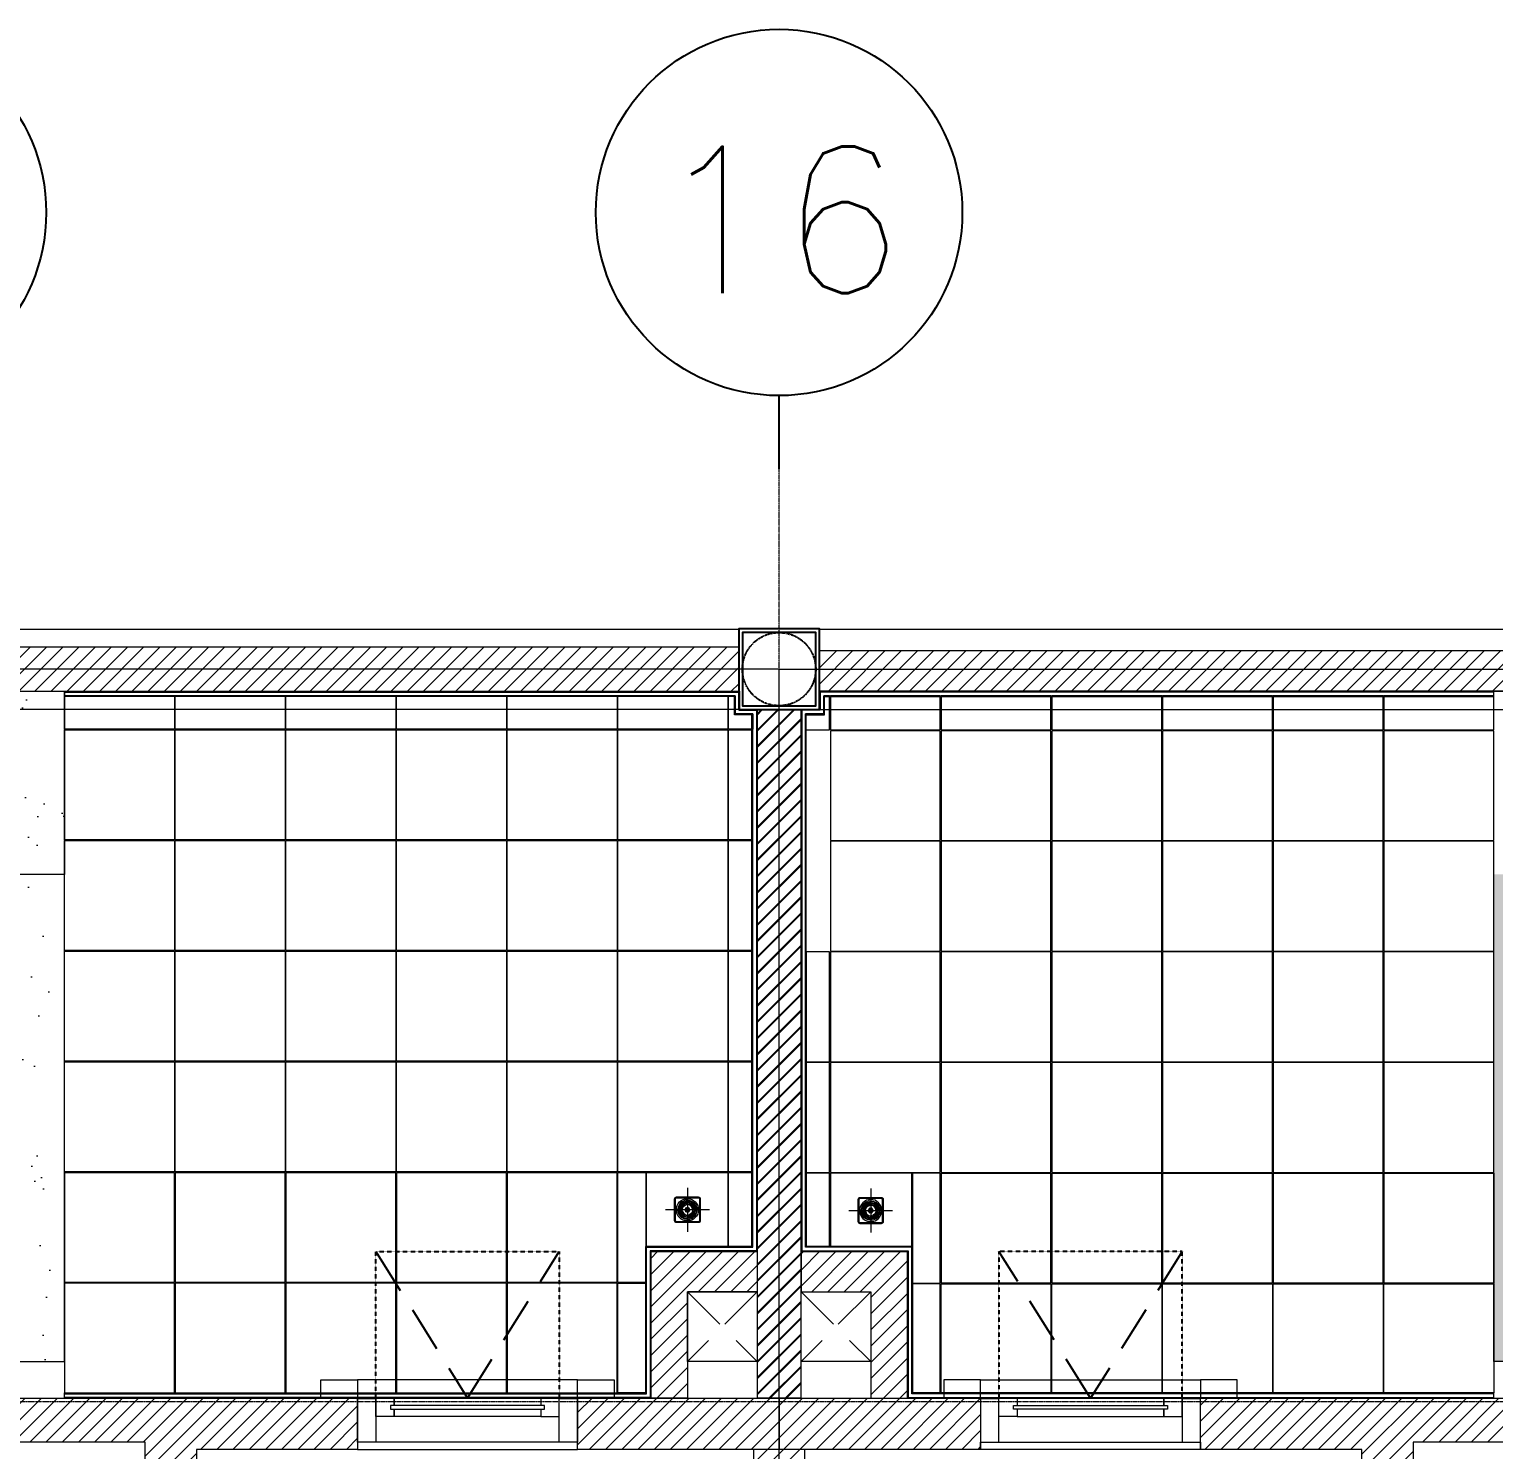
# Model space of a CAD drawing. Header units: millimetres. Extents: x 0 to 71617, y -15450 to 30894.
# Drawn here: x 58461 to 62457, y 27016 to 30894 of the extents above; entities that cross this region are included whole.
import ezdxf
from ezdxf.enums import TextEntityAlignment as Align

# ---------------------------------------------------------------- set-up
doc = ezdxf.new("R2010")
doc.units = ezdxf.units.MM
for name, pattern in [('CENTER2', [1.125, 0.75, -0.125, 0.125, -0.125]), ('HIDDEN', [0.375, 0.25, -0.125]), ('HIDDEN2', [0.1875, 0.125, -0.0625]), ('XREF-VILLAQUEEN-GIRD$0$PHANTOM2', [1.25, 0.625, -0.125, 0.125, -0.125, 0.125, -0.125])]:
    doc.linetypes.add(name, pattern=pattern)
for name, color, linetype in [('02', 3, 'XREF-VILLAQUEEN-GIRD$0$PHANTOM2'), ('COL', 5, 'Continuous'), ('DIM', 4, 'Continuous'), ('DIMS-BUBL-005', 5, 'Continuous'), ('DIMS-BUBL-008', 250, 'Continuous'), ('WINDOW-DIRECTION', 144, 'HIDDEN2'), ('WINDOW-FRAME', 9, 'Continuous'), ('WINDOW-PLAN-UP', 4, 'HIDDEN2')]:
    doc.layers.add(name, color=color, linetype=linetype)
for name, color, linetype, lineweight in [('axis', 40, 'CENTER2', 5), ('DIM2', 4, 'Continuous', 5), ('Floor Hatch', 149, 'Continuous', 5), ('Hatch', 8, 'Continuous', 5), ('LINE-DETAIL-SAKURA', 2, 'Continuous', 30), ('Sanitary', 141, 'Continuous', 5), ('tree', 251, 'Continuous', 0), ('Wall Brick', 5, 'Continuous', 15), ('Window', 133, 'Continuous', 5)]:
    doc.layers.add(name, color=color, linetype=linetype, lineweight=lineweight)
doc.styles.add('SIMPLEX', font='simplex.shx')
pattern_1 = [(45, (-2110, -10510), (-22.097087, 22.097087), [])]

# ---------------------------------------------------------------- blocks, each defined once
blk = doc.blocks.new('AW-4')
at = {"color": 8}
blk.add_lwpolyline([(600, 120), (0, 120)], dxfattribs=at)
at = {"layer": 'Hatch'}
for points in [[(-100, 170), (0, 170), (0, 120), (-100, 120)], [(600, 170), (700, 170), (700, 120), (600, 120)]]:
    blk.add_lwpolyline(points, close=True, dxfattribs=at)
blk.add_lwpolyline([(600, 170), (0, 170)], dxfattribs=at)
at = {"layer": 'Wall Brick'}
blk.add_lwpolyline([(600, 0), (0, 0), (0, 120), (600, 120)], close=True, dxfattribs=at)
at = {"layer": 'Window'}
blk.add_line((50, 120), (550, 120), dxfattribs=at)
for points in [[(50, 0), (0, 0), (0, 120), (50, 120)], [(600, 0), (550, 0), (550, 120), (600, 120)], [(510, 100), (90, 100), (90, 90), (510, 90)]]:
    blk.add_lwpolyline(points, close=True, dxfattribs=at)
for points in [[(100, 90), (100, 70), (50, 70), (50, 120), (100, 120), (100, 100)], [(100, 100), (100, 120), (500, 120), (500, 100)], [(500, 90), (500, 70), (550, 70), (550, 120), (500, 120), (500, 100)], [(500, 90), (500, 70), (100, 70), (100, 90)]]:
    blk.add_lwpolyline(points, dxfattribs=at)
at = {"layer": 'WINDOW-DIRECTION', "ltscale": 1000}
blk.add_lwpolyline([(50, 520), (300, 120), (550, 520)], dxfattribs=at)
at = {"layer": 'WINDOW-FRAME'}
blk.add_lwpolyline([(0, 120), (0, 120), (50, 120), (50, 120)], close=True, dxfattribs=at)
blk.add_lwpolyline([(550, 120), (550, 120), (600, 120), (600, 120), (550, 120)], dxfattribs=at)
at = {"layer": 'WINDOW-PLAN-UP'}
blk.add_lwpolyline([(50, 120), (50, 520), (550, 520), (550, 120)], dxfattribs=at)
blk = doc.blocks.new('FLOOR DRAIN CT640A')
at = {"layer": 'Sanitary', "ltscale": 20}
for p, q in [((0, -75), (0, 75)), ((-75, 0), (75, 0))]:
    blk.add_line(p, q, dxfattribs=at)
at = {"layer": 'Sanitary'}
for points in [[(37.2, -44), (-37.2, -44, -0.407669), (-44, -37.2), (-44, 37.2, -0.407669), (-37.2, 44), (37.2, 44, -0.407669), (44, 37.2), (44, -37.2, -0.407669)], [(37.1, -41), (-37.1, -41, -0.405526), (-41, -37.1), (-41, 37.1, -0.405526), (-37.1, 41), (37.1, 41, -0.405526), (41, 37.1), (41, -37.1, -0.405526)], [(-2.5, 32.9, 0.370483), (-32.9, 2.5, 0.621156), (-29.9, 2.5, -0.36617), (-2.5, 29.9, 0.587684)], [(2.5, 32.9, -0.370483), (32.9, 2.5, -0.621156), (29.9, 2.5, 0.36617), (2.5, 29.9, -0.587684)], [(-2.5, -32.9, -0.370483), (-32.9, -2.5, -0.621156), (-29.9, -2.5, 0.36617), (-2.5, -29.9, -0.587684)], [(2.5, -32.9, 0.370483), (32.9, -2.5, 0.621156), (29.9, -2.5, -0.36617), (2.5, -29.9, 0.587684)]]:
    blk.add_lwpolyline(points, format="xyb", close=True, dxfattribs=at)
for points in [[(-2.5, 26.9, 0.360911), (-26.9, 2.5, 0.596037), (-23.9, 2.5, -0.354355), (-2.5, 23.9, 0.587684), (-2.5, 26.9)], [(-2.5, 20.9, 0.345954), (-20.9, 2.5, 0.593037), (-17.8, 2.5, -0.334797), (-2.5, 17.8, 0.587684), (-2.5, 20.8)], [(2.5, 26.9, -0.360911), (26.9, 2.5, -0.596037), (23.9, 2.5, 0.354355), (2.5, 23.9, -0.587684), (2.5, 26.9)], [(2.5, 20.9, -0.345954), (20.9, 2.5, -0.593037), (17.8, 2.5, 0.334797), (2.5, 17.8, -0.587684), (2.5, 20.8)], [(-2.5, -26.9, -0.360911), (-26.9, -2.5, -0.596037), (-23.9, -2.5, 0.354355), (-2.5, -23.9, -0.587684), (-2.5, -26.9)], [(-2.5, -20.9, -0.345954), (-20.9, -2.5, -0.593037), (-17.8, -2.5, 0.334797), (-2.5, -17.8, -0.587684), (-2.5, -20.8)], [(2.5, -26.9, 0.360911), (26.9, -2.5, 0.596037), (23.9, -2.5, -0.354355), (2.5, -23.9, 0.587684), (2.5, -26.9)], [(2.5, -20.9, 0.345954), (20.9, -2.5, 0.593037), (17.8, -2.5, -0.334797), (2.5, -17.8, 0.587684), (2.5, -20.8)]]:
    blk.add_lwpolyline(points, format="xyb", dxfattribs=at)
for centre, radius in [((0, 0), 38), ((-6.9, 0), 2.5), ((-3.4, 5.5), 2.5), ((3.4, 5.5), 2.5), ((6.9, 0), 2.5), ((-3.4, -5.5), 2.5), ((3.4, -5.5), 2.5)]:
    blk.add_circle(centre, radius, dxfattribs=at)
for centre, start, end in [((-38, 0), 271.8851, 88.1149), ((38, 0), 91.8851, 268.1149)]:
    blk.add_arc(centre, 2.5, start, end, dxfattribs=at)
blk = doc.blocks.new('BUBBLE-V4')
at = {"layer": 'DIMS-BUBL-008'}
blk.add_line((0, -0.68), (0, -0.48), dxfattribs=at)
blk.add_circle((0, 0.02), 0.5, dxfattribs=at)
at = {"layer": 'DIMS-BUBL-005', "style": 'SIMPLEX'}
blk.add_attdef('-', text='', height=0.38, dxfattribs=at).set_placement((0, 0), align=Align.MIDDLE)
blk = doc.blocks.new('GRIDLINE-GF')
at = {"layer": 'axis'}
for p, q in [((37300, -6362.2, -0.1), (37300, 12546.8)), ((48410, 10000), (-4020, 10000))]:
    blk.add_line(p, q, dxfattribs=at)
at = {"layer": 'DIMS-BUBL-008'}
ref = blk.add_blockref('BUBBLE-V4', (34800, 13226.8, 0.1), dxfattribs=dict(at, xscale=1000, yscale=1000, zscale=1000))
ref.add_attrib('-', '15', dxfattribs={"layer": 'DIMS-BUBL-005', "height": 400, "style": 'SIMPLEX'}).set_placement((34800, 13226.8, 0.1), align=Align.MIDDLE)
ref = blk.add_blockref('BUBBLE-V4', (37300, 13226.8), dxfattribs=dict(at, xscale=1000, yscale=1000, zscale=1000))
ref.add_attrib('-', '16', dxfattribs={"layer": 'DIMS-BUBL-005', "height": 400, "style": 'SIMPLEX'}).set_placement((37300, 13226.8), align=Align.MIDDLE)
blk = doc.blocks.new('SHALF')
at = {"layer": 'Hatch', "linetype": 'HIDDEN', "ltscale": 500}
for points in [[(39475, 3595), (39665, 3405)], [(39665, 3595), (39475, 3405)], [(39475, 3595), (39665, 3405)], [(39665, 3595), (39475, 3405)], [(39975, 3595), (39785, 3405)], [(39785, 3595), (39975, 3405)]]:
    blk.add_lwpolyline(points, dxfattribs=at)
at = {"layer": 'Hatch'}
blk.add_lwpolyline([(39785, 3595), (39975, 3595), (39975, 3405), (39785, 3405)], close=True, dxfattribs=at)
blk = doc.blocks.new('2D WALL G.F')
at = {"layer": 'Hatch'}
h = blk.add_hatch(dxfattribs=at)
h.set_pattern_fill('LINE', color=256, scale=250, angle=45, style=0)
h.set_pattern_definition(pattern_1)
h.paths.add_polyline_path([(40060, 5389.6), (39940, 5389.6), (39940, 3510), (40060, 3510)])
h = blk.add_hatch(dxfattribs=at)
h.set_pattern_fill('LINE', color=256, scale=250, angle=45, style=0)
h.set_pattern_definition(pattern_1)
h.paths.add_polyline_path([(39650, 3510), (39650, 3910), (39940, 3910), (39940, 3800), (39750, 3800), (39750, 3510)])
h = blk.add_hatch(dxfattribs=at)
h.set_pattern_fill('LINE', color=256, scale=250, angle=45, style=0)
h.set_pattern_definition(pattern_1)
h.paths.add_polyline_path([(39650, 3510), (39650, 3910), (39940, 3910), (39940, 3800), (39750, 3800), (39750, 3510)])
h = blk.add_hatch(dxfattribs=at)
h.set_pattern_fill('LINE', color=256, scale=250, angle=45, style=0)
h.set_pattern_definition(pattern_1)
h.paths.add_polyline_path([(40350, 3510), (40350, 3910), (40060, 3910), (40060, 3800), (40250, 3800), (40250, 3510)])
h = blk.add_hatch(dxfattribs=at)
h.set_pattern_fill('LINE', color=256, scale=250, angle=45, style=0)
h.set_pattern_definition(pattern_1)
h.paths.add_polyline_path([(32440, 110), (32440, 300), (32060, 300), (32060, 410), (32550, 410), (32550, 110)])
h.paths.add_polyline_path([(34810, -110), (34690, -110), (34690, -2890), (34810, -2890)])
h.paths.add_polyline_path([(38790, -3490), (38790, -3390), (38670, -3390), (38670, -3490)])
h.paths.add_polyline_path([(38789.8, -2590), (38790, 110), (38270, 110), (38270, -10), (38670, -10), (38670, -2590)])
h.paths.add_polyline_path([(39890, 1210), (38270, 1210), (38270, 2490), (38410, 2490), (38410, 1340), (39890, 1340)])
h.paths.add_polyline_path([(38850, 3370), (38410, 3370), (38410, 3290), (38270, 3290), (38270, 3390), (37610, 3390), (37610, 3510), (38850, 3510)])
h.paths.add_polyline_path([(39450, 3370), (39450, 3510), (40000, 3510), (40000, 3370), (39930, 3370)])
h.paths.add_polyline_path([(37390, 3510), (37290, 3510), (37290, 3390), (37390, 3390)])
h.paths.add_polyline_path([(33790, 3390), (32110, 3390), (32110, 3510), (33790, 3510)])
h = blk.add_hatch(dxfattribs=at)
h.set_pattern_fill('LINE', color=256, scale=250, angle=45, style=0)
h.set_pattern_definition(pattern_1)
h.paths.add_polyline_path([(41330, -3490), (41330, -3390), (41210, -3390), (41210, -3490)])
h.paths.add_polyline_path([(41730, -10), (41330, -10), (41330, -2590), (41210, -2590), (41210, 110), (41730, 110)])
h.paths.add_polyline_path([(40110, 1210), (41730, 1210), (41730, 2490), (41590, 2490), (41590, 1340), (40110, 1340)])
h.paths.add_polyline_path([(42390, 3390), (41730, 3390), (41730, 3290), (41590, 3290), (41590, 3370), (41150, 3370), (41150, 3510), (42390, 3510)])
h.paths.add_polyline_path([(40070, 3370), (40000, 3370), (40000, 3510), (40550, 3510), (40550, 3370)])
h.paths.add_polyline_path([(42710, 3390), (42610, 3390), (42610, 3510), (42710, 3510)])
h.paths.add_polyline_path([(47890.2, 3390), (46210, 3390), (46210, 3510), (47890.2, 3510)])
h.paths.add_polyline_path([(48009.9, 3390), (47890.2, 3390), (47890.2, 110), (48009.9, 110)])
h.paths.add_polyline_path([(47890.2, 410), (47450, 410), (47450, 110), (47560, 110), (47560, 300), (47890.2, 300)])
h.paths.add_polyline_path([(45310, -2890), (45190, -2890), (45190, -110), (45310, -110)])
h = blk.add_hatch(dxfattribs=at)
h.set_pattern_fill('LINE', color=256, scale=250, angle=45, style=0)
h.set_pattern_definition(pattern_1)
h.paths.add_polyline_path([(39940, -3490), (40060, -3490), (40060, -3110), (39940, -3110)])
h.paths.add_polyline_path([(40070, 3370), (39930, 3370), (39930, 1340), (40070, 1340)])
at = {"layer": 'Hatch', "color": 3, "linetype": 'HIDDEN', "elevation": 7.9}
for points in [[(32000, -10500), (40000, -10500), (40000, 5500), (32000, 5500)], [(50000, -10500), (40000, -10500), (40000, 5500), (50000, 5500)]]:
    blk.add_lwpolyline(points, close=True, dxfattribs=at)
at = {"layer": 'Wall Brick'}
for points in [[(40060, 5389.6), (39940, 5389.6), (39940, 3510), (40060, 3510)], [(39650, 3510), (39650, 3910), (39940, 3910), (39940, 3800), (39750, 3800), (39750, 3510)], [(39650, 3510), (39650, 3910), (39940, 3910), (39940, 3800), (39750, 3800), (39750, 3510)], [(40350, 3510), (40350, 3910), (40060, 3910), (40060, 3800), (40250, 3800), (40250, 3510)], [(39940, 3610), (39750, 3610), (39750, 3800), (39940, 3800)], [(39940, 3610), (39750, 3610), (39750, 3800), (39940, 3800)], [(38850, 3370), (38410, 3370), (38410, 3290), (38270, 3290), (38270, 3390), (37610, 3390), (37610, 3510), (38850, 3510)], [(39450, 3370), (39450, 3510), (40000, 3510), (40000, 3370), (39930, 3370), (39930, 3370)], [(40070, 3370), (40070, 3370), (40000, 3370), (40000, 3510), (40550, 3510), (40550, 3370)], [(42390, 3390), (41730, 3390), (41730, 3290), (41590, 3290), (41590, 3370), (41150, 3370), (41150, 3510), (42390, 3510)], [(38850, 3370), (39450, 3370), (39450, 3390), (38850, 3390)], [(40070, 3370), (39930, 3370), (39930, 1340), (40070, 1340)], [(40550, 3390), (41150, 3390), (41150, 3370), (40550, 3370)]]:
    blk.add_lwpolyline(points, close=True, dxfattribs=at)
blk.add_blockref('SHALF', (275, 205), dxfattribs=at)
blk = doc.blocks.new('LANDSCAPE SITE')
h = blk.add_hatch()
h.set_pattern_fill('AR-SAND', color=256, scale=5, angle=180, style=0)
h.paths.add_polyline_path([(40050, 14010), (40050, 15339.6), (36750, 15339.6), (36750, 15839.6), (34110, 15839.6), (34110, 15789.6), (34060, 15789.6), (34060, 14010)])
h.paths.add_polyline_path([(39550, 14100), (39850, 14100), (39850, 14900), (39550, 14900)], flags=16)
h.paths.add_polyline_path([(39150, 14100), (39450, 14100), (39450, 14900), (39150, 14900)], flags=16)
h.paths.add_polyline_path([(38750, 14100), (39050, 14100), (39050, 14900), (38750, 14900)], flags=16)
h.paths.add_polyline_path([(38350, 14100), (38650, 14100), (38650, 14900), (38350, 14900)], flags=16)
h.paths.add_polyline_path([(37950, 14100), (38250, 14100), (38250, 14900), (37950, 14900)], flags=16)
h.paths.add_polyline_path([(37550, 14100), (37850, 14100), (37850, 14900), (37550, 14900)], flags=16)
h.paths.add_polyline_path([(37150, 14100), (37450, 14100), (37450, 14900), (37150, 14900)], flags=16)
h.paths.add_polyline_path([(36750, 14100), (37050, 14100), (37050, 14900), (36750, 14900)], flags=16)
h.paths.add_polyline_path([(36350, 14100), (36650, 14100), (36650, 14900), (36350, 14900)], flags=16)
h.paths.add_polyline_path([(35950, 14100), (36250, 14100), (36250, 14900), (35950, 14900)], flags=16)
h.paths.add_polyline_path([(35550, 14100), (35850, 14100), (35850, 14900), (35550, 14900)], flags=16)
edge = h.paths.add_edge_path(flags=16)
edge.add_arc((35506.7, 15540.3), 202.5, 331.6138, 351.0158, ccw=False)
edge = h.paths.add_edge_path(flags=0)
edge.add_arc((35939.3, 14791.4), 202.5, 429.0018, 448.4038, ccw=False)
edge = h.paths.add_edge_path(flags=16)
edge.add_line((35976.3, 14959.9), (35991.3, 14933.9))
edge = h.paths.add_edge_path(flags=16)
edge.add_line((35656.2, 15514.1), (35671.2, 15488.1))
edge = h.paths.add_edge_path(flags=16)
edge.add_line((35849.8, 14938.9), (36083.7, 15073.9))
edge = h.paths.add_edge_path(flags=16)
edge.add_arc((35953.7, 15299), 259.9, 300.0088, 480.0088, ccw=False)
edge = h.paths.add_edge_path(flags=16)
edge.add_line((35823.7, 15524.1), (35589.8, 15389.1))
edge = h.paths.add_edge_path(flags=0)
edge.add_arc((35939.3, 14791.4), 172.5, 437.624, 481.2357, ccw=False)
edge = h.paths.add_edge_path(flags=16)
edge.add_line((35976.3, 14959.9), (36188.4, 15082.4))
edge = h.paths.add_edge_path(flags=16)
edge.add_arc((36035.9, 15346.5), 305, 300.0088, 480.0088, ccw=False)
edge = h.paths.add_edge_path(flags=16)
edge.add_line((35883.3, 15610.6), (35671.2, 15488.1))
edge = h.paths.add_edge_path(flags=16)
edge.add_arc((35506.7, 15540.3), 172.5, 298.7819, 342.3936, ccw=False)
edge = h.paths.add_edge_path(flags=16)
edge.add_arc((35951.3, 14783.6), 155.5, 435.1208, 483.7847, ccw=False)
edge = h.paths.add_edge_path(flags=16)
edge.add_line((35991.3, 14933.9), (36203.4, 15056.4))
edge = h.paths.add_edge_path(flags=16)
edge.add_arc((36035.9, 15346.5), 335, 300.0088, 480.0088, ccw=False)
edge = h.paths.add_edge_path(flags=16)
edge.add_line((35868.3, 15636.6), (35656.2, 15514.1))
edge = h.paths.add_edge_path(flags=16)
edge.add_arc((35506, 15554.6), 155.5, 296.2329, 344.8968, ccw=False)
edge = h.paths.add_edge_path(flags=16)
edge.add_line((35574.8, 15415.1), (35864.9, 14912.8))
edge = h.paths.add_edge_path(flags=16)
edge.add_line((36129.3, 15304.9), (36127.3, 15338.2))
edge = h.paths.add_edge_path(flags=16)
edge.add_line((36127.3, 15338.2), (36125.8, 15363.2))
edge = h.paths.add_edge_path(flags=16)
edge.add_line((36125.8, 15363.2), (36125.7, 15393.2))
edge = h.paths.add_edge_path(flags=16)
edge.add_line((36125.7, 15393.2), (36131.3, 15424.5))
edge = h.paths.add_edge_path(flags=16)
edge.add_line((36131.3, 15424.5), (36131.9, 15457.1))
edge = h.paths.add_edge_path(flags=16)
edge.add_line((36131.9, 15457.1), (36132.2, 15478.8))
edge = h.paths.add_edge_path(flags=16)
edge.add_line((36132.2, 15478.8), (36139.7, 15506.8))
edge = h.paths.add_edge_path(flags=0)
edge.add_line((36139.7, 15506.8), (36151.8, 15541.8))
edge = h.paths.add_edge_path(flags=0)
edge.add_line((36151.8, 15541.8), (36165.8, 15573.5))
edge = h.paths.add_edge_path(flags=0)
edge.add_line((36165.8, 15573.5), (36180.7, 15588.6))
edge = h.paths.add_edge_path(flags=0)
edge.add_line((36180.7, 15588.6), (36212.1, 15552.9))
edge = h.paths.add_edge_path(flags=16)
edge.add_line((36212.1, 15552.9), (36209.2, 15551.6))
edge = h.paths.add_edge_path(flags=0)
edge.add_line((36209.2, 15551.6), (36232.3, 15515.4))
edge = h.paths.add_edge_path(flags=0)
edge.add_line((36232.3, 15515.4), (36260.7, 15471.7))
edge = h.paths.add_edge_path(flags=0)
edge.add_line((36251.3, 15463.9), (36268.8, 15478.4))
edge = h.paths.add_edge_path(flags=0)
edge.add_line((36268.8, 15478.4), (36299.7, 15491.9))
edge = h.paths.add_edge_path(flags=0)
edge.add_line((36299.7, 15491.9), (36318.4, 15500.5))
edge = h.paths.add_edge_path(flags=16)
edge.add_line((36318.4, 15500.5), (36362.9, 15518.5))
edge = h.paths.add_edge_path(flags=16)
edge.add_line((36362.9, 15518.5), (36410.3, 15522.2))
edge = h.paths.add_edge_path(flags=16)
edge.add_line((36420.1, 15497.7), (36406.7, 15457.7))
edge = h.paths.add_edge_path(flags=16)
edge.add_line((36406.7, 15457.7), (36397.8, 15424.6))
edge = h.paths.add_edge_path(flags=16)
edge.add_line((36397.8, 15424.6), (36380.6, 15391))
edge = h.paths.add_edge_path(flags=16)
edge.add_line((36380.6, 15391), (36366.7, 15359.2))
edge = h.paths.add_edge_path(flags=16)
edge.add_line((36366.7, 15359.2), (36344.2, 15316.1))
edge = h.paths.add_edge_path(flags=16)
edge.add_line((36344.2, 15316.1), (36335.7, 15304.7))
edge = h.paths.add_edge_path(flags=0)
edge.add_line((36335.7, 15304.7), (36315.5, 15280.1))
edge = h.paths.add_edge_path(flags=0)
edge.add_line((36315.5, 15280.1), (36307, 15268.8))
edge = h.paths.add_edge_path(flags=0)
edge.add_line((36176.6, 15155.7), (36167.2, 15149.6))
edge = h.paths.add_edge_path(flags=0)
edge.add_line((36167.2, 15149.6), (36141.4, 15139.3))
edge = h.paths.add_edge_path(flags=16)
edge.add_line((36141.4, 15139.3), (36114.4, 15135))
edge = h.paths.add_edge_path(flags=16)
edge.add_line((36114.4, 15135), (36084.9, 15125.1))
edge = h.paths.add_edge_path(flags=16)
edge.add_line((36084.9, 15125.1), (36061.2, 15122.8))
edge = h.paths.add_edge_path(flags=16)
edge.add_line((36061.2, 15122.8), (36051.7, 15119.6))
edge = h.paths.add_edge_path(flags=16)
edge.add_line((36051.7, 15119.6), (36050.8, 15148.6))
edge = h.paths.add_edge_path(flags=16)
edge.add_line((36050.8, 15148.6), (36059.3, 15169.4))
edge = h.paths.add_edge_path(flags=16)
edge.add_line((36059.3, 15169.4), (36072.6, 15197.5))
edge = h.paths.add_edge_path(flags=16)
edge.add_line((36072.6, 15197.5), (36078, 15239.2))
edge = h.paths.add_edge_path(flags=16)
edge.add_line((36078, 15239.2), (36083.9, 15272.2))
edge = h.paths.add_edge_path(flags=16)
edge.add_line((36083.9, 15272.2), (36093.8, 15298.3))
edge = h.paths.add_edge_path(flags=16)
edge.add_line((36093.8, 15298.3), (36105.7, 15321.1))
edge = h.paths.add_edge_path(flags=16)
edge.add_line((36105.7, 15321.1), (36116.8, 15341.1))
edge = h.paths.add_edge_path(flags=16)
edge.add_line((36116.8, 15341.1), (36125, 15350.4))
edge = h.paths.add_edge_path(flags=0)
edge.add_line((36306.3, 15292.4), (36310.6, 15237))
edge = h.paths.add_edge_path(flags=0)
edge.add_line((36310.6, 15237), (36314.7, 15198.5))
edge = h.paths.add_edge_path(flags=0)
edge.add_line((36314.7, 15198.5), (36311.9, 15187.7))
edge = h.paths.add_edge_path(flags=0)
edge.add_line((36311.9, 15187.7), (36313.1, 15138.5))
edge = h.paths.add_edge_path(flags=0)
edge.add_line((36313.1, 15138.5), (36318.6, 15105.3))
edge = h.paths.add_edge_path(flags=0)
edge.add_line((36318.6, 15105.3), (36317.9, 15102.6))
edge = h.paths.add_edge_path(flags=0)
edge.add_line((36317.9, 15102.6), (36294.9, 15103))
edge = h.paths.add_edge_path(flags=0)
edge.add_line((36294.9, 15103), (36286.9, 15105.2))
edge = h.paths.add_edge_path(flags=0)
edge.add_line((36286.9, 15105.2), (36250, 15117.9))
edge = h.paths.add_edge_path(flags=0)
edge.add_line((36250, 15117.9), (36216.7, 15119.1))
edge = h.paths.add_edge_path(flags=0)
edge.add_line((36216.7, 15119.1), (36188, 15141.2))
edge = h.paths.add_edge_path(flags=0)
edge.add_line((36188, 15141.2), (36170.8, 15163))
edge = h.paths.add_edge_path(flags=16)
edge.add_line((36170.8, 15163), (36166.2, 15167.2))
edge = h.paths.add_edge_path(flags=16)
edge.add_arc((35282.6, 15164), 250, 180, 540, ccw=False)
edge = h.paths.add_edge_path(flags=0)
edge.add_arc((35058.5, 15540.3), 202.5, 188.9842, 208.3862, ccw=False)
edge = h.paths.add_edge_path(flags=16)
edge.add_arc((34625.9, 14791.4), 202.5, 451.5962, 470.9982, ccw=False)
edge = h.paths.add_edge_path(flags=16)
edge.add_line((34588.9, 14959.9), (34573.9, 14933.9))
edge = h.paths.add_edge_path(flags=0)
edge.add_line((34909, 15514.1), (34894, 15488.1))
edge = h.paths.add_edge_path(flags=16)
edge.add_line((34715.4, 14938.9), (34481.5, 15073.9))
edge = h.paths.add_edge_path(flags=16)
edge.add_arc((34611.5, 15299), 259.9, 59.9912, 239.9912, ccw=False)
edge = h.paths.add_edge_path(flags=16)
edge.add_line((34741.5, 15524.1), (34975.4, 15389.1))
edge = h.paths.add_edge_path(flags=16)
edge.add_arc((34625.9, 14791.4), 172.5, 418.7643, 462.376, ccw=False)
edge = h.paths.add_edge_path(flags=16)
edge.add_line((34588.9, 14959.9), (34376.8, 15082.4))
edge = h.paths.add_edge_path(flags=0)
edge.add_arc((34529.3, 15346.5), 305, 59.9912, 239.9912, ccw=False)
edge = h.paths.add_edge_path(flags=16)
edge.add_line((34681.8, 15610.6), (34894, 15488.1))
edge = h.paths.add_edge_path(flags=0)
edge.add_arc((35058.5, 15540.3), 172.5, 197.6064, 241.2181, ccw=False)
edge = h.paths.add_edge_path(flags=16)
edge.add_arc((34613.9, 14783.6), 155.5, 416.2153, 464.8792, ccw=False)
edge = h.paths.add_edge_path(flags=16)
edge.add_line((34573.9, 14933.9), (34361.8, 15056.4))
edge = h.paths.add_edge_path(flags=16)
edge.add_arc((34529.3, 15346.5), 335, 59.9912, 239.9912, ccw=False)
edge = h.paths.add_edge_path(flags=16)
edge.add_line((34696.9, 15636.6), (34909, 15514.1))
edge = h.paths.add_edge_path(flags=16)
edge.add_arc((35059.2, 15554.6), 155.5, 195.1032, 243.7671, ccw=False)
edge = h.paths.add_edge_path(flags=16)
edge.add_line((34990.4, 15415.1), (34700.3, 14912.8))
edge = h.paths.add_edge_path(flags=0)
edge.add_line((34435.9, 15304.9), (34437.9, 15338.2))
edge = h.paths.add_edge_path(flags=0)
edge.add_line((34437.9, 15338.2), (34439.4, 15363.2))
edge = h.paths.add_edge_path(flags=0)
edge.add_line((34439.4, 15363.2), (34439.5, 15393.2))
edge = h.paths.add_edge_path(flags=0)
edge.add_line((34439.5, 15393.2), (34433.9, 15424.5))
edge = h.paths.add_edge_path(flags=0)
edge.add_line((34433.9, 15424.5), (34433.3, 15457.1))
edge = h.paths.add_edge_path(flags=0)
edge.add_line((34433.3, 15457.1), (34433, 15478.8))
edge = h.paths.add_edge_path(flags=0)
edge.add_line((34433, 15478.8), (34425.5, 15506.8))
edge = h.paths.add_edge_path(flags=16)
edge.add_line((34425.5, 15506.8), (34413.4, 15541.8))
edge = h.paths.add_edge_path(flags=0)
edge.add_line((34413.4, 15541.8), (34399.4, 15573.5))
edge = h.paths.add_edge_path(flags=0)
edge.add_line((34399.4, 15573.5), (34384.5, 15588.6))
edge = h.paths.add_edge_path(flags=0)
edge.add_line((34384.5, 15588.6), (34353.1, 15552.9))
edge = h.paths.add_edge_path(flags=16)
edge.add_line((34353.1, 15552.9), (34356, 15551.6))
edge = h.paths.add_edge_path(flags=0)
edge.add_line((34356, 15551.6), (34332.9, 15515.4))
edge = h.paths.add_edge_path(flags=0)
edge.add_line((34332.9, 15515.4), (34304.5, 15471.7))
edge = h.paths.add_edge_path(flags=0)
edge.add_line((34313.9, 15463.9), (34296.4, 15478.4))
edge = h.paths.add_edge_path(flags=0)
edge.add_line((34296.4, 15478.4), (34265.5, 15491.9))
edge = h.paths.add_edge_path(flags=0)
edge.add_line((34265.5, 15491.9), (34246.8, 15500.5))
edge = h.paths.add_edge_path(flags=0)
edge.add_line((34246.8, 15500.5), (34202.3, 15518.5))
edge = h.paths.add_edge_path(flags=16)
edge.add_line((34202.3, 15518.5), (34154.9, 15522.2))
edge = h.paths.add_edge_path(flags=16)
edge.add_line((34145, 15497.7), (34158.5, 15457.7))
edge = h.paths.add_edge_path(flags=16)
edge.add_line((34158.5, 15457.7), (34167.4, 15424.6))
edge = h.paths.add_edge_path(flags=16)
edge.add_line((34167.4, 15424.6), (34184.6, 15391))
edge = h.paths.add_edge_path(flags=16)
edge.add_line((34184.6, 15391), (34198.5, 15359.2))
edge = h.paths.add_edge_path(flags=0)
edge.add_line((34198.5, 15359.2), (34221, 15316.1))
edge = h.paths.add_edge_path(flags=0)
edge.add_line((34221, 15316.1), (34229.5, 15304.7))
edge = h.paths.add_edge_path(flags=0)
edge.add_line((34229.5, 15304.7), (34249.7, 15280.1))
edge = h.paths.add_edge_path(flags=0)
edge.add_line((34249.7, 15280.1), (34258.2, 15268.8))
edge = h.paths.add_edge_path(flags=16)
edge.add_line((34388.6, 15155.7), (34398, 15149.6))
edge = h.paths.add_edge_path(flags=16)
edge.add_line((34398, 15149.6), (34423.8, 15139.3))
edge = h.paths.add_edge_path(flags=0)
edge.add_line((34423.8, 15139.3), (34450.8, 15135))
edge = h.paths.add_edge_path(flags=0)
edge.add_line((34450.8, 15135), (34480.3, 15125.1))
edge = h.paths.add_edge_path(flags=0)
edge.add_line((34480.3, 15125.1), (34504, 15122.8))
edge = h.paths.add_edge_path(flags=0)
edge.add_line((34504, 15122.8), (34513.5, 15119.6))
edge = h.paths.add_edge_path(flags=0)
edge.add_line((34513.5, 15119.6), (34514.4, 15148.6))
edge = h.paths.add_edge_path(flags=0)
edge.add_line((34514.4, 15148.6), (34505.9, 15169.4))
edge = h.paths.add_edge_path(flags=0)
edge.add_line((34505.9, 15169.4), (34492.6, 15197.5))
edge = h.paths.add_edge_path(flags=0)
edge.add_line((34492.6, 15197.5), (34487.2, 15239.2))
edge = h.paths.add_edge_path(flags=0)
edge.add_line((34487.2, 15239.2), (34481.3, 15272.2))
edge = h.paths.add_edge_path(flags=0)
edge.add_line((34481.3, 15272.2), (34471.4, 15298.3))
edge = h.paths.add_edge_path(flags=0)
edge.add_line((34471.4, 15298.3), (34459.5, 15321.1))
edge = h.paths.add_edge_path(flags=0)
edge.add_line((34459.5, 15321.1), (34448.4, 15341.1))
edge = h.paths.add_edge_path(flags=0)
edge.add_line((34448.4, 15341.1), (34440.1, 15350.4))
edge = h.paths.add_edge_path(flags=0)
edge.add_line((34258.9, 15292.4), (34254.6, 15237))
edge = h.paths.add_edge_path(flags=0)
edge.add_line((34254.6, 15237), (34250.5, 15198.5))
edge = h.paths.add_edge_path(flags=0)
edge.add_line((34250.5, 15198.5), (34253.3, 15187.7))
edge = h.paths.add_edge_path(flags=0)
edge.add_line((34253.3, 15187.7), (34252.1, 15138.5))
edge = h.paths.add_edge_path(flags=0)
edge.add_line((34252.1, 15138.5), (34246.6, 15105.3))
edge = h.paths.add_edge_path(flags=0)
edge.add_line((34246.6, 15105.3), (34247.3, 15102.6))
edge = h.paths.add_edge_path(flags=0)
edge.add_line((34247.3, 15102.6), (34270.3, 15103))
edge = h.paths.add_edge_path(flags=0)
edge.add_line((34270.3, 15103), (34278.3, 15105.2))
edge = h.paths.add_edge_path(flags=0)
edge.add_line((34278.3, 15105.2), (34315.2, 15117.9))
edge = h.paths.add_edge_path(flags=0)
edge.add_line((34315.2, 15117.9), (34348.5, 15119.1))
edge = h.paths.add_edge_path(flags=0)
edge.add_line((34348.5, 15119.1), (34377.2, 15141.2))
edge = h.paths.add_edge_path(flags=16)
edge.add_line((34377.2, 15141.2), (34394.4, 15163))
edge = h.paths.add_edge_path(flags=0)
edge.add_line((34394.4, 15163), (34399, 15167.2))
h = blk.add_hatch()
h.set_pattern_fill('AR-SAND', color=256, scale=5, angle=180, style=0)
h.paths.add_polyline_path([(36750, 15339.6), (36750, 15839.6), (40050, 15839.6), (40050, 15339.6)])
h = blk.add_hatch()
h.set_pattern_fill('AR-SAND', color=256, scale=5, angle=180, style=0)
h.paths.add_polyline_path([(48450, 14900), (48150, 14900), (48150, 14100), (48450, 14100)], flags=16)
h.paths.add_polyline_path([(48050, 14900), (47750, 14900), (47750, 14100), (48050, 14100)], flags=16)
h.paths.add_polyline_path([(47650, 14900), (47350, 14900), (47350, 14100), (47650, 14100)], flags=16)
h.paths.add_polyline_path([(47250, 14900), (46950, 14900), (46950, 14100), (47250, 14100)], flags=16)
h.paths.add_polyline_path([(46850, 14900), (46550, 14900), (46550, 14100), (46850, 14100)], flags=16)
h.paths.add_polyline_path([(46450, 14900), (46150, 14900), (46150, 14100), (46450, 14100)], flags=16)
h.paths.add_polyline_path([(46050, 14900), (45750, 14900), (45750, 14100), (46050, 14100)], flags=16)
h.paths.add_polyline_path([(45650, 14900), (45350, 14900), (45350, 14100), (45650, 14100)], flags=16)
h.paths.add_polyline_path([(45250, 14900), (44950, 14900), (44950, 14100), (45250, 14100)], flags=16)
h.paths.add_polyline_path([(44850, 14900), (44550, 14900), (44550, 14100), (44850, 14100)], flags=16)
h.paths.add_polyline_path([(44450, 14900), (44150, 14900), (44150, 14100), (44450, 14100)], flags=16)
h.paths.add_polyline_path([(47410, 107.5), (48195.2, 112.5), (48195.2, 110), (51400, 110), (51400, 15800), (47250, 15800), (47250, 15339.6), (43950, 15339.6), (43950, 14010), (50110, 14010), (50110, 3800), (47410, 3795)])
at = {"elevation": 0}
for points in [[(40050, 14010), (40050, 15339.6), (36750, 15339.6), (36750, 15839.6), (34110, 15839.6), (34110, 15789.6), (34060, 15789.6), (34060, 14010)], [(40050, 15839.6), (40050, 15339.6), (36750, 15339.6), (36750, 15839.6)], [(36750, 15339.6), (36750, 15839.6), (40050, 15839.6), (40050, 15339.6)]]:
    blk.add_lwpolyline(points, close=True, dxfattribs=at)
blk.add_lwpolyline([(47410, 110), (47410, 3790), (50110, 3790), (50110, 14010), (43950, 14010), (43950, 15400)], dxfattribs=at)
blk = doc.blocks.new('FENCE COLUMN')
at = {"layer": 'COL'}
for points in [[(-110, -110), (110, -110), (110, 110), (-110, 110)], [(-100, -100), (100, -100), (100, 100), (-100, 100)]]:
    blk.add_lwpolyline(points, close=True, dxfattribs=at)
blk = doc.blocks.new('FENCE1')
at = {"layer": 'Hatch'}
h = blk.add_hatch(dxfattribs=at)
h.set_pattern_fill('LINE', color=256, scale=250, angle=45, style=0)
h.set_pattern_definition([(45, (-110, -110), (-22.097087, 22.097087), [])])
h.paths.add_polyline_path([(110, 15959.6), (1890, 15959.6), (1890, 15839.6), (110, 15839.6)])
h.paths.add_polyline_path([(2110, 15840), (5871.9, 15839.6), (5871.9, 15959.6), (2110, 15960)])
h.paths.add_polyline_path([(6091.9, 15959.6), (9890, 15959.6), (9890, 15839.6), (6091.9, 15839.6)])
h.paths.add_polyline_path([(10110, 15959.6), (13890, 15959.6), (13890, 15839.6), (10112, 15839.6)])
h.paths.add_polyline_path([(14110, 15839.6), (17890, 15839.6), (17890, 15959.6), (14110, 15959.6)])
h.paths.add_polyline_path([(18110, 15839.6), (21890, 15839.6), (21890, 15959.6), (18110, 15959.6)])
h.paths.add_polyline_path([(22110, 15959.6), (25890, 15959.6), (25890, 15839.6), (22110, 15839.6)])
h.paths.add_polyline_path([(26110, 15839.6), (29890, 15839.6), (29890, 15959.6), (26110, 15959.6)])
h.paths.add_polyline_path([(30110, 15959.6), (33890, 15959.6), (33890, 15839.6), (30110, 15839.6)])
h.paths.add_polyline_path([(34110, 15959.6), (37890, 15959.6), (37890, 15839.6), (34110, 15839.6)])
h.paths.add_polyline_path([(38110, 15839.6), (41890, 15839.6), (41890, 15959.6), (38110, 15959.6)])
h.paths.add_polyline_path([(42110, 15839.6), (45890, 15839.6), (45890, 15949.6), (42110, 15949.6)])
h.paths.add_polyline_path([(46110, 15839.6), (49890, 15839.6), (49890, 15959.6), (46110, 15959.6)])
h.paths.add_polyline_path([(50110, 15839.6), (51890, 15839.6), (51890, 15959.6), (50110, 15959.6)])
h.paths.add_polyline_path([(51940, 10609.7), (52060, 10609.7), (52060, 15789.6), (51940, 15789.6)])
h.paths.add_polyline_path([(51940, 5509.9), (52060, 5509.9), (52060, 10389.7), (51940, 10389.7)])
h.paths.add_polyline_path([(51940, 110), (52060, 110), (52060, 5289.9), (51940, 5289.9)])
h.paths.add_polyline_path([(-60, 5289.9), (60, 5289.9), (60, 110), (-60, 110)])
h.paths.add_polyline_path([(-60, 10389.7), (60, 10389.7), (60, 5509.9), (-60, 5509.9)])
h.paths.add_polyline_path([(-70, 15789.6), (70, 15789.6), (70, 10609.7), (-70, 10609.7)])
h = blk.add_hatch(dxfattribs=at)
h.set_pattern_fill('LINE', color=256, scale=250, angle=45, style=0)
h.set_pattern_definition([(45, (-110, -110), (-22.097087, 22.097087), [])])
h.paths.add_polyline_path([(42060, 15789.6), (41940, 15789.6), (41940, 13910), (42060, 13910)])
at = {"layer": 'Hatch', "elevation": -7.9}
for points in [[(38110, 16009), (41890, 16009), (41890, 15959.6), (38110, 15959.6)], [(45890, 15949.6), (42110, 15949.6), (42110, 16009), (45890, 16009)], [(41890, 15789), (38110, 15789), (38110, 15839.6), (41890, 15839.6)], [(42110, 15789), (45890, 15789), (45890, 15839.6), (42110, 15839.6)]]:
    blk.add_lwpolyline(points, close=True, dxfattribs=at)
at = {"layer": 'Hatch', "color": 3}
for points in [[(34000, -100), (42000, -100), (42000, 15900), (34000, 15900)], [(52000, -100), (42000, -100), (42000, 15900), (52000, 15900)]]:
    blk.add_lwpolyline(points, close=True, dxfattribs=at)
at = {"layer": 'Wall Brick', "elevation": -7.9}
for points in [[(42110, 16009.6), (41890, 16009.6), (41890, 15789.6), (42110, 15789.6)], [(38110, 15839.6), (41890, 15839.6), (41890, 15959.6), (38110, 15959.6)], [(42110, 15839.6), (45890, 15839.6), (45890, 15949.6), (42110, 15949.6)], [(42060, 15789.6), (41940, 15789.6), (41940, 13910), (42060, 13910)]]:
    blk.add_lwpolyline(points, close=True, dxfattribs=at)
at = {"layer": 'COL'}
blk.add_blockref('FENCE COLUMN', (42000, 15899.6, -7.9), dxfattribs=at)

msp = doc.modelspace()

# ---------------------------------------------------------------- linework, layer by layer
at = {"layer": '02'}
msp.add_circle((60506.5, 29146.7, 0), 100, dxfattribs=at)
msp.add_circle((60506.5, 29146.7, 0), 100, dxfattribs=at)
at = {"layer": 'DIM', "color": 3}
msp.add_lwpolyline([(60606.5, 29046.3), (60606.5, 29246.3), (60406.5, 29246.3), (60406.5, 29046.3)], close=True, dxfattribs=at)
at = {"layer": 'Floor Hatch', "ltscale": 100, "elevation": 0}
for points in [[(58556.5, 29086.3), (60398.5, 29086.3), (60398.5, 29036.3), (60446.5, 29036.3), (60446.5, 27556.7), (60156.5, 27556.7), (60156.5, 27156.7), (58556.5, 27156.7), (58556.5, 27170.7), (60142.5, 27170.7), (60142.5, 27558.7), (60142.5, 27570.7), (60432.5, 27570.7), (60432.5, 29022.3), (60396.5, 29022.3), (60384.5, 29022.3), (60384.5, 29072.3), (58556.5, 29072.3)], [(58556.5, 29074.3), (58856.5, 29074.3), (58856.5, 28982.7), (58556.5, 28982.7)], [(58858.5, 29074.3), (59158.5, 29074.3), (59158.5, 28982.7), (58858.5, 28982.7)], [(59160.5, 29074.3), (59460.5, 29074.3), (59460.5, 28982.7), (59160.5, 28982.7)], [(59462.5, 29074.3), (59762.5, 29074.3), (59762.5, 28982.7), (59462.5, 28982.7)], [(59764.5, 29074.3), (60064.5, 29074.3), (60064.5, 28982.7), (59764.5, 28982.7)], [(60066.5, 29074.3), (60366.5, 29074.3), (60366.5, 28982.7), (60066.5, 28982.7)], [(60368.5, 29074.3), (60386.5, 29074.3), (60386.5, 29024.3), (60396.5, 29024.3), (60434.5, 29024.3), (60434.5, 28982.7), (60368.5, 28982.7)], [(62456.5, 29086.3), (60616.5, 29086.3), (60616.5, 29036.3), (60566.5, 29036.3), (60566.5, 27556.7), (60856.5, 27556.7), (60856.5, 27156.7), (62456.5, 27156.7), (62456.5, 27170.7), (60870.5, 27170.7), (60870.5, 27558.7), (60870.5, 27570.7), (60580.5, 27570.7), (60580.5, 29022.3), (60618.5, 29022.3), (60630.5, 29022.3), (60630.5, 29072.3), (62456.5, 29072.3)], [(60644.5, 29074.3), (60628.5, 29074.3), (60628.5, 29024.3), (60618.5, 29024.3), (60578.5, 29024.3), (60578.5, 28980.7), (60644.5, 28980.7)], [(60946.5, 29074.3), (60646.5, 29074.3), (60646.5, 28980.7), (60946.5, 28980.7)], [(61248.5, 29074.3), (60948.5, 29074.3), (60948.5, 28980.7), (61248.5, 28980.7)], [(61550.5, 29074.3), (61250.5, 29074.3), (61250.5, 28980.7), (61550.5, 28980.7)], [(61852.5, 29074.3), (61552.5, 29074.3), (61552.5, 28980.7), (61852.5, 28980.7)], [(62154.5, 29074.3), (61854.5, 29074.3), (61854.5, 28980.7), (62154.5, 28980.7)], [(62456.5, 29074.3), (62156.5, 29074.3), (62156.5, 28980.7), (62456.5, 28980.7)], [(58856.5, 28680.7), (58556.5, 28680.7), (58556.5, 28980.7), (58856.5, 28980.7)], [(59158.5, 28680.7), (58858.5, 28680.7), (58858.5, 28980.7), (59158.5, 28980.7)], [(59460.5, 28680.7), (59160.5, 28680.7), (59160.5, 28980.7), (59460.5, 28980.7)], [(59762.5, 28680.7), (59462.5, 28680.7), (59462.5, 28980.7), (59762.5, 28980.7)], [(60064.5, 28680.7), (59764.5, 28680.7), (59764.5, 28980.7), (60064.5, 28980.7)], [(60366.5, 28680.7), (60066.5, 28680.7), (60066.5, 28980.7), (60366.5, 28980.7)], [(60368.5, 28980.7), (60432.5, 28980.7), (60432.5, 28680.7), (60368.5, 28680.7)], [(60646.5, 28678.7), (60946.5, 28678.7), (60946.5, 28978.7), (60646.5, 28978.7)], [(60948.5, 28678.7), (61248.5, 28678.7), (61248.5, 28978.7), (60948.5, 28978.7)], [(61250.5, 28678.7), (61550.5, 28678.7), (61550.5, 28978.7), (61250.5, 28978.7)], [(61552.5, 28678.7), (61852.5, 28678.7), (61852.5, 28978.7), (61552.5, 28978.7)], [(61854.5, 28678.7), (62154.5, 28678.7), (62154.5, 28978.7), (61854.5, 28978.7)], [(62156.5, 28678.7), (62456.5, 28678.7), (62456.5, 28978.7), (62156.5, 28978.7)], [(58856.5, 28378.7), (58556.5, 28378.7), (58556.5, 28678.7), (58856.5, 28678.7)], [(59158.5, 28378.7), (58858.5, 28378.7), (58858.5, 28678.7), (59158.5, 28678.7)], [(59460.5, 28378.7), (59160.5, 28378.7), (59160.5, 28678.7), (59460.5, 28678.7)], [(59762.5, 28378.7), (59462.5, 28378.7), (59462.5, 28678.7), (59762.5, 28678.7)], [(60064.5, 28378.7), (59764.5, 28378.7), (59764.5, 28678.7), (60064.5, 28678.7)], [(60366.5, 28378.7), (60066.5, 28378.7), (60066.5, 28678.7), (60366.5, 28678.7)], [(60368.5, 28678.7), (60432.5, 28678.7), (60432.5, 28378.7), (60368.5, 28378.7)], [(60646.5, 28376.7), (60946.5, 28376.7), (60946.5, 28676.7), (60646.5, 28676.7)], [(60948.5, 28376.7), (61248.5, 28376.7), (61248.5, 28676.7), (60948.5, 28676.7)], [(61250.5, 28376.7), (61550.5, 28376.7), (61550.5, 28676.7), (61250.5, 28676.7)], [(61552.5, 28376.7), (61852.5, 28376.7), (61852.5, 28676.7), (61552.5, 28676.7)], [(61854.5, 28376.7), (62154.5, 28376.7), (62154.5, 28676.7), (61854.5, 28676.7)], [(62156.5, 28376.7), (62456.5, 28376.7), (62456.5, 28676.7), (62156.5, 28676.7)], [(58856.5, 28076.7), (58556.5, 28076.7), (58556.5, 28376.7), (58856.5, 28376.7)], [(59158.5, 28076.7), (58858.5, 28076.7), (58858.5, 28376.7), (59158.5, 28376.7)], [(59460.5, 28076.7), (59160.5, 28076.7), (59160.5, 28376.7), (59460.5, 28376.7)], [(59762.5, 28076.7), (59462.5, 28076.7), (59462.5, 28376.7), (59762.5, 28376.7)], [(60064.5, 28076.7), (59764.5, 28076.7), (59764.5, 28376.7), (60064.5, 28376.7)], [(60366.5, 28076.7), (60066.5, 28076.7), (60066.5, 28376.7), (60366.5, 28376.7)], [(60368.5, 28376.7), (60432.5, 28376.7), (60432.5, 28076.7), (60368.5, 28076.7)], [(60644.5, 28374.7), (60580.5, 28374.7), (60580.5, 28074.7), (60644.5, 28074.7)], [(60646.5, 28074.7), (60946.5, 28074.7), (60946.5, 28374.7), (60646.5, 28374.7)], [(60948.5, 28074.7), (61248.5, 28074.7), (61248.5, 28374.7), (60948.5, 28374.7)], [(61250.5, 28074.7), (61550.5, 28074.7), (61550.5, 28374.7), (61250.5, 28374.7)], [(61552.5, 28074.7), (61852.5, 28074.7), (61852.5, 28374.7), (61552.5, 28374.7)], [(61854.5, 28074.7), (62154.5, 28074.7), (62154.5, 28374.7), (61854.5, 28374.7)], [(62156.5, 28074.7), (62456.5, 28074.7), (62456.5, 28374.7), (62156.5, 28374.7)], [(58856.5, 27774.7), (58556.5, 27774.7), (58556.5, 28074.7), (58856.5, 28074.7)], [(59158.5, 27774.7), (58858.5, 27774.7), (58858.5, 28074.7), (59158.5, 28074.7)], [(59460.5, 27774.7), (59160.5, 27774.7), (59160.5, 28074.7), (59460.5, 28074.7)], [(59762.5, 27774.7), (59462.5, 27774.7), (59462.5, 28074.7), (59762.5, 28074.7)], [(60064.5, 27774.7), (59764.5, 27774.7), (59764.5, 28074.7), (60064.5, 28074.7)], [(60366.5, 27774.7), (60066.5, 27774.7), (60066.5, 28074.7), (60366.5, 28074.7)], [(60368.5, 28074.7), (60432.5, 28074.7), (60432.5, 27774.7), (60368.5, 27774.7)], [(60644.5, 28072.7), (60580.5, 28072.7), (60580.5, 27772.7), (60644.5, 27772.7)], [(60646.5, 27772.7), (60946.5, 27772.7), (60946.5, 28072.7), (60646.5, 28072.7)], [(60948.5, 27772.7), (61248.5, 27772.7), (61248.5, 28072.7), (60948.5, 28072.7)], [(61250.5, 27772.7), (61550.5, 27772.7), (61550.5, 28072.7), (61250.5, 28072.7)], [(61552.5, 27772.7), (61852.5, 27772.7), (61852.5, 28072.7), (61552.5, 28072.7)], [(61854.5, 27772.7), (62154.5, 27772.7), (62154.5, 28072.7), (61854.5, 28072.7)], [(62156.5, 27772.7), (62456.5, 27772.7), (62456.5, 28072.7), (62156.5, 28072.7)], [(58856.5, 27472.7), (58556.5, 27472.7), (58556.5, 27772.7), (58856.5, 27772.7)], [(58856.5, 27772.7), (58556.5, 27772.7), (58556.5, 27472.7), (58856.5, 27472.7)], [(59158.5, 27472.7), (58858.5, 27472.7), (58858.5, 27772.7), (59158.5, 27772.7)], [(59158.5, 27772.7), (58858.5, 27772.7), (58858.5, 27472.7), (59158.5, 27472.7)], [(59460.5, 27472.7), (59160.5, 27472.7), (59160.5, 27772.7), (59460.5, 27772.7)], [(59460.5, 27772.7), (59160.5, 27772.7), (59160.5, 27472.7), (59460.5, 27472.7)], [(59762.5, 27472.7), (59462.5, 27472.7), (59462.5, 27772.7), (59762.5, 27772.7)], [(59762.5, 27772.7), (59462.5, 27772.7), (59462.5, 27472.7), (59762.5, 27472.7)], [(60064.5, 27472.7), (59764.5, 27472.7), (59764.5, 27772.7), (60064.5, 27772.7)], [(60064.5, 27772.7), (59764.5, 27772.7), (59764.5, 27472.7), (60064.5, 27472.7)], [(60066.5, 27772.7), (60142.5, 27772.7), (60142.5, 27570.7), (60142.5, 27558.7), (60142.5, 27472.7), (60066.5, 27472.7)], [(60144.5, 27772.7), (60366.5, 27772.7), (60366.5, 27570.7), (60144.5, 27570.7)], [(60368.5, 27772.7), (60432.5, 27772.7), (60432.5, 27570.7), (60368.5, 27570.7)], [(60644.5, 27770.7), (60580.5, 27770.7), (60580.5, 27570.7), (60644.5, 27570.7)], [(60868.5, 27770.7), (60646.5, 27770.7), (60646.5, 27570.7), (60868.5, 27570.7)], [(60946.5, 27770.7), (60870.5, 27770.7), (60870.5, 27570.7), (60870.5, 27558.7), (60870.5, 27470.7), (60946.5, 27470.7)], [(60948.5, 27470.7), (61248.5, 27470.7), (61248.5, 27770.7), (60948.5, 27770.7)], [(60948.5, 27770.7), (61248.5, 27770.7), (61248.5, 27470.7), (60948.5, 27470.7)], [(61250.5, 27470.7), (61550.5, 27470.7), (61550.5, 27770.7), (61250.5, 27770.7)], [(61250.5, 27770.7), (61550.5, 27770.7), (61550.5, 27470.7), (61250.5, 27470.7)], [(61552.5, 27470.7), (61852.5, 27470.7), (61852.5, 27770.7), (61552.5, 27770.7)], [(61552.5, 27770.7), (61852.5, 27770.7), (61852.5, 27470.7), (61552.5, 27470.7)], [(61854.5, 27470.7), (62154.5, 27470.7), (62154.5, 27770.7), (61854.5, 27770.7)], [(61854.5, 27770.7), (62154.5, 27770.7), (62154.5, 27470.7), (61854.5, 27470.7)], [(62156.5, 27470.7), (62456.5, 27470.7), (62456.5, 27770.7), (62156.5, 27770.7)], [(62156.5, 27770.7), (62456.5, 27770.7), (62456.5, 27470.7), (62156.5, 27470.7)], [(58856.5, 27470.7), (58556.5, 27470.7), (58556.5, 27170.7), (58856.5, 27170.7)], [(59158.5, 27470.7), (58858.5, 27470.7), (58858.5, 27170.7), (59158.5, 27170.7)], [(59460.5, 27470.7), (59160.5, 27470.7), (59160.5, 27170.7), (59460.5, 27170.7)], [(59762.5, 27470.7), (59462.5, 27470.7), (59462.5, 27168.7), (59762.5, 27168.7)], [(60064.5, 27470.7), (59764.5, 27470.7), (59764.5, 27170.7), (60064.5, 27170.7)], [(60066.5, 27470.7), (60142.5, 27470.7), (60142.5, 27170.7), (60066.5, 27170.7)], [(60946.5, 27468.7), (60870.5, 27468.7), (60870.5, 27170.7), (60946.5, 27170.7)], [(60948.5, 27468.7), (61248.5, 27468.7), (61248.5, 27170.7), (60948.5, 27170.7)], [(61250.5, 27468.7), (61550.5, 27468.7), (61550.5, 27170.7), (61250.5, 27170.7)], [(61552.5, 27468.7), (61852.5, 27468.7), (61852.5, 27170.7), (61552.5, 27170.7)], [(61854.5, 27468.7), (62154.5, 27468.7), (62154.5, 27170.7), (61854.5, 27170.7)], [(62156.5, 27468.7), (62456.5, 27468.7), (62456.5, 27170.7), (62156.5, 27170.7)]]:
    msp.add_lwpolyline(points, close=True, dxfattribs=at)
for points in [[(58556.5, 29084.3), (60396.5, 29084.3), (60396.5, 29034.3), (60444.5, 29034.3), (60444.5, 27558.7), (60154.5, 27558.7), (60154.5, 27158.7), (58556.5, 27158.7), (58556.5, 27168.7), (60144.5, 27168.7), (60144.5, 27558.7), (60144.5, 27568.7), (60434.5, 27568.7), (60434.5, 29024.3), (60396.5, 29024.3), (60386.5, 29024.3), (60386.5, 29074.3), (58556.5, 29074.3), (58556.5, 29084.3)], [(62456.5, 29084.3), (60618.5, 29084.3), (60618.5, 29034.3), (60568.5, 29034.3), (60568.5, 27558.7), (60858.5, 27558.7), (60858.5, 27158.7), (62456.5, 27158.7), (62456.5, 27168.7), (60868.5, 27168.7), (60868.5, 27558.7), (60868.5, 27568.7), (60578.5, 27568.7), (60578.5, 29024.3), (60618.5, 29024.3), (60628.5, 29024.3), (60628.5, 29074.3), (62456.5, 29074.3), (62456.5, 29084.3)]]:
    msp.add_lwpolyline(points, dxfattribs=at)

# ---------------------------------------------------------------- block references
at = {"layer": 'DIM2'}
msp.add_blockref('GRIDLINE-GF', (23206.5, 17146.7, 0), dxfattribs=at)
at = {"layer": 'Floor Hatch', "ltscale": 100, "yscale": 0.7969783420740976, "zscale": 0.7969783420740976, "rotation": 180}
for p, xscale in [((60256.5, 27670.7, 0), 0.7969783420740976), ((60756.5, 27668.7, 0), -0.7969783420740976)]:
    msp.add_blockref('FLOOR DRAIN CT640A', p, dxfattribs=dict(at, xscale=xscale))
at = {"layer": 'LINE-DETAIL-SAKURA'}
msp.add_blockref('FENCE1', (18506.5, 13247.1, 15.9), dxfattribs=at)
at = {"layer": 'tree'}
msp.add_blockref('LANDSCAPE SITE', (18506.5, 13246.7), dxfattribs=at)
at = {"layer": 'Wall Brick', "color": 1}
msp.add_blockref('2D WALL G.F', (20506.5, 23646.7, 0), dxfattribs=at)
at = {"layer": 'Window'}
msp.add_blockref('AW-4', (59356.5, 27036.7, 0), dxfattribs=at)
at = {"layer": 'Window', "xscale": -1}
msp.add_blockref('AW-4', (61656.5, 27036.7, 0), dxfattribs=at)

doc.saveas('drawing.dxf')
